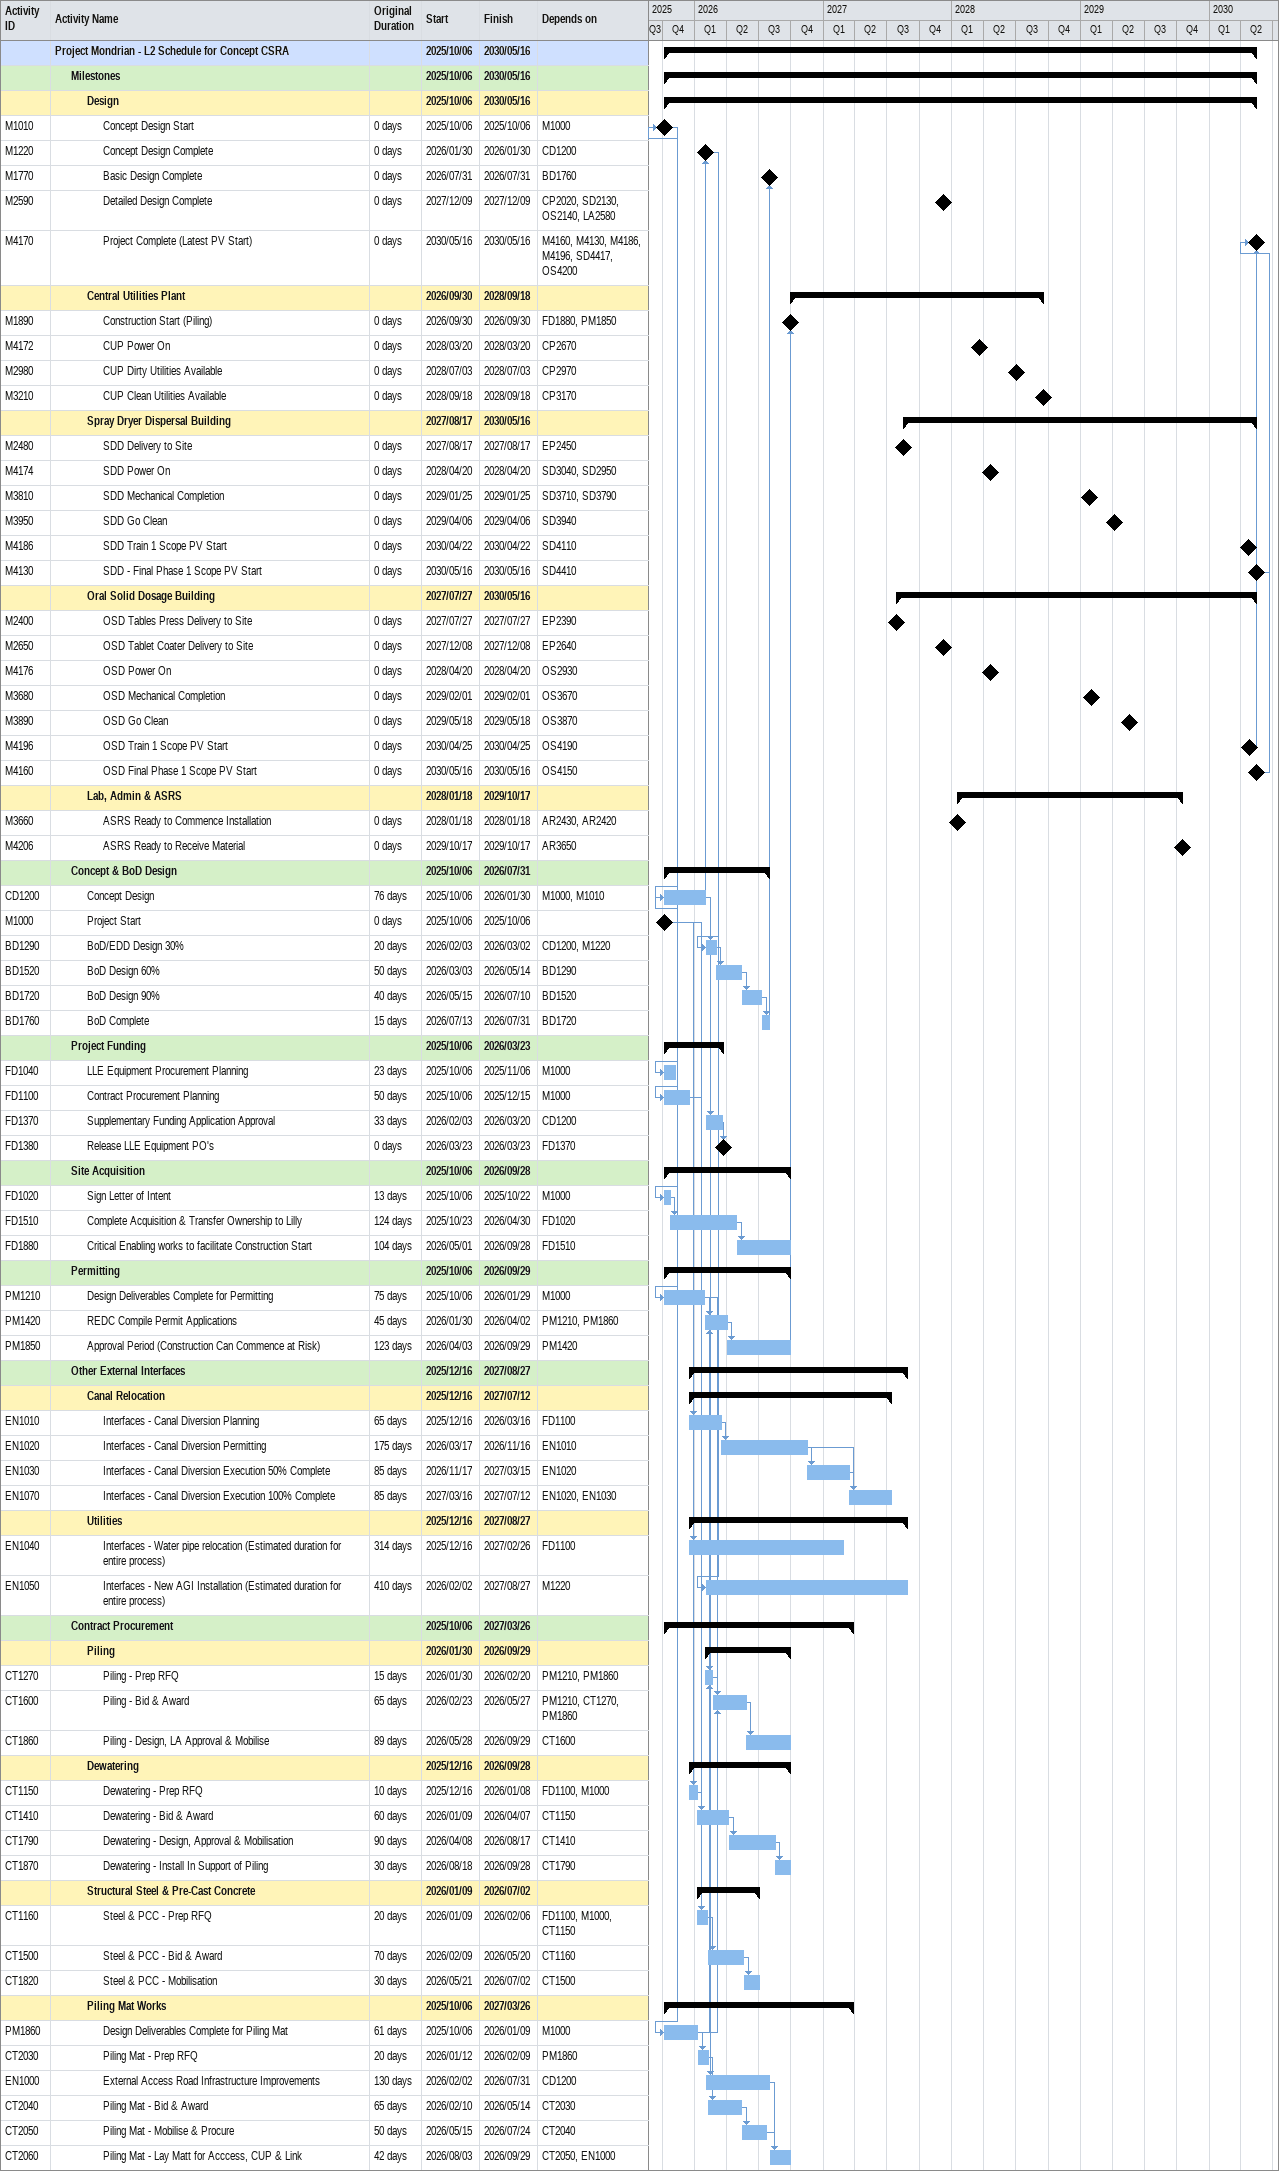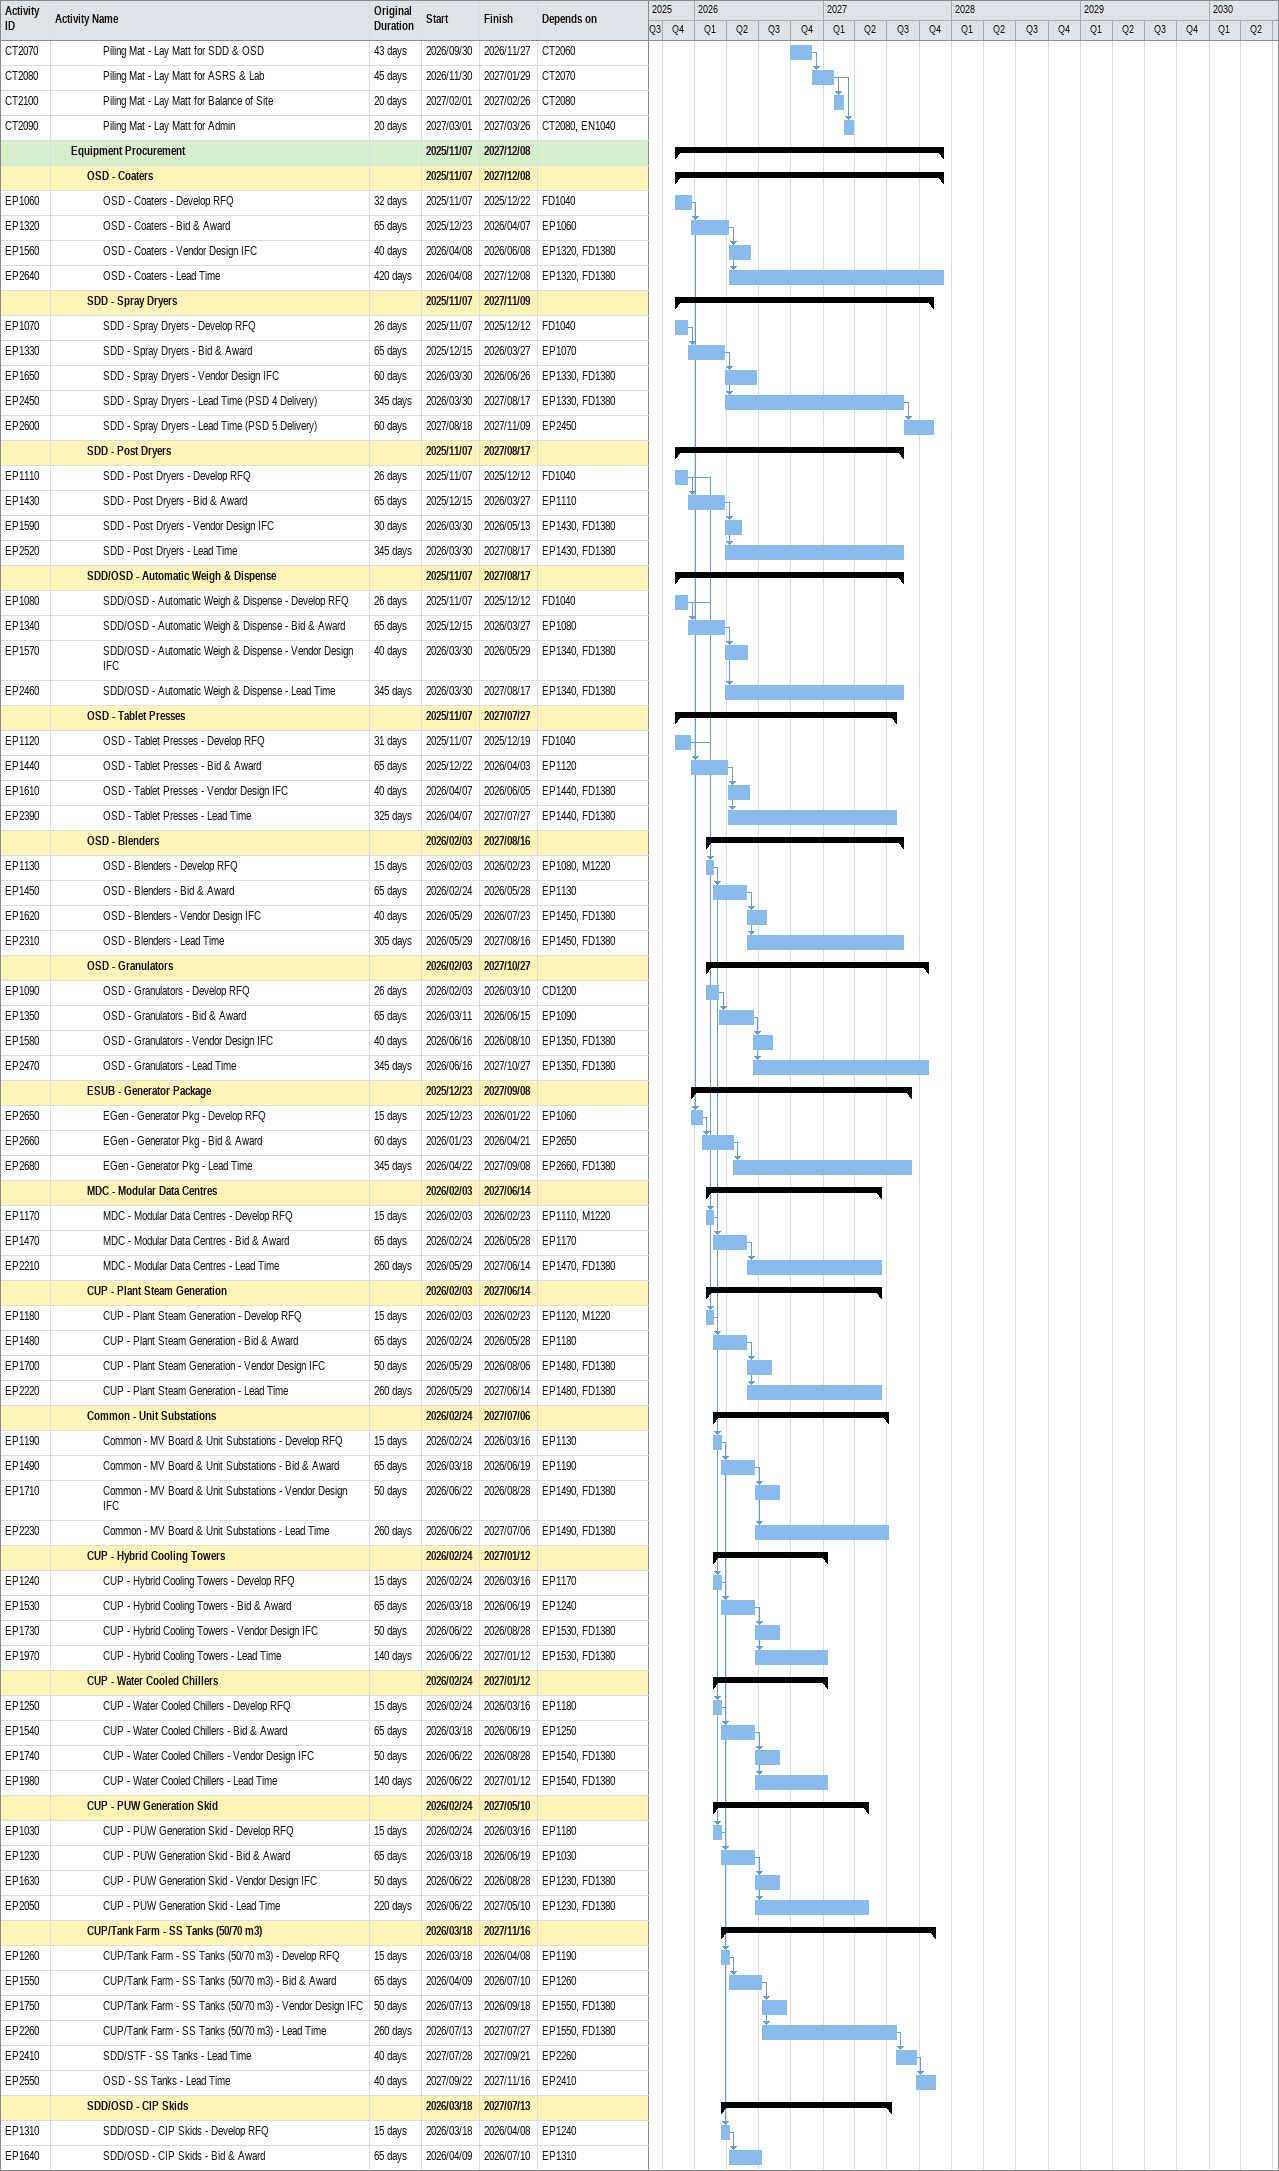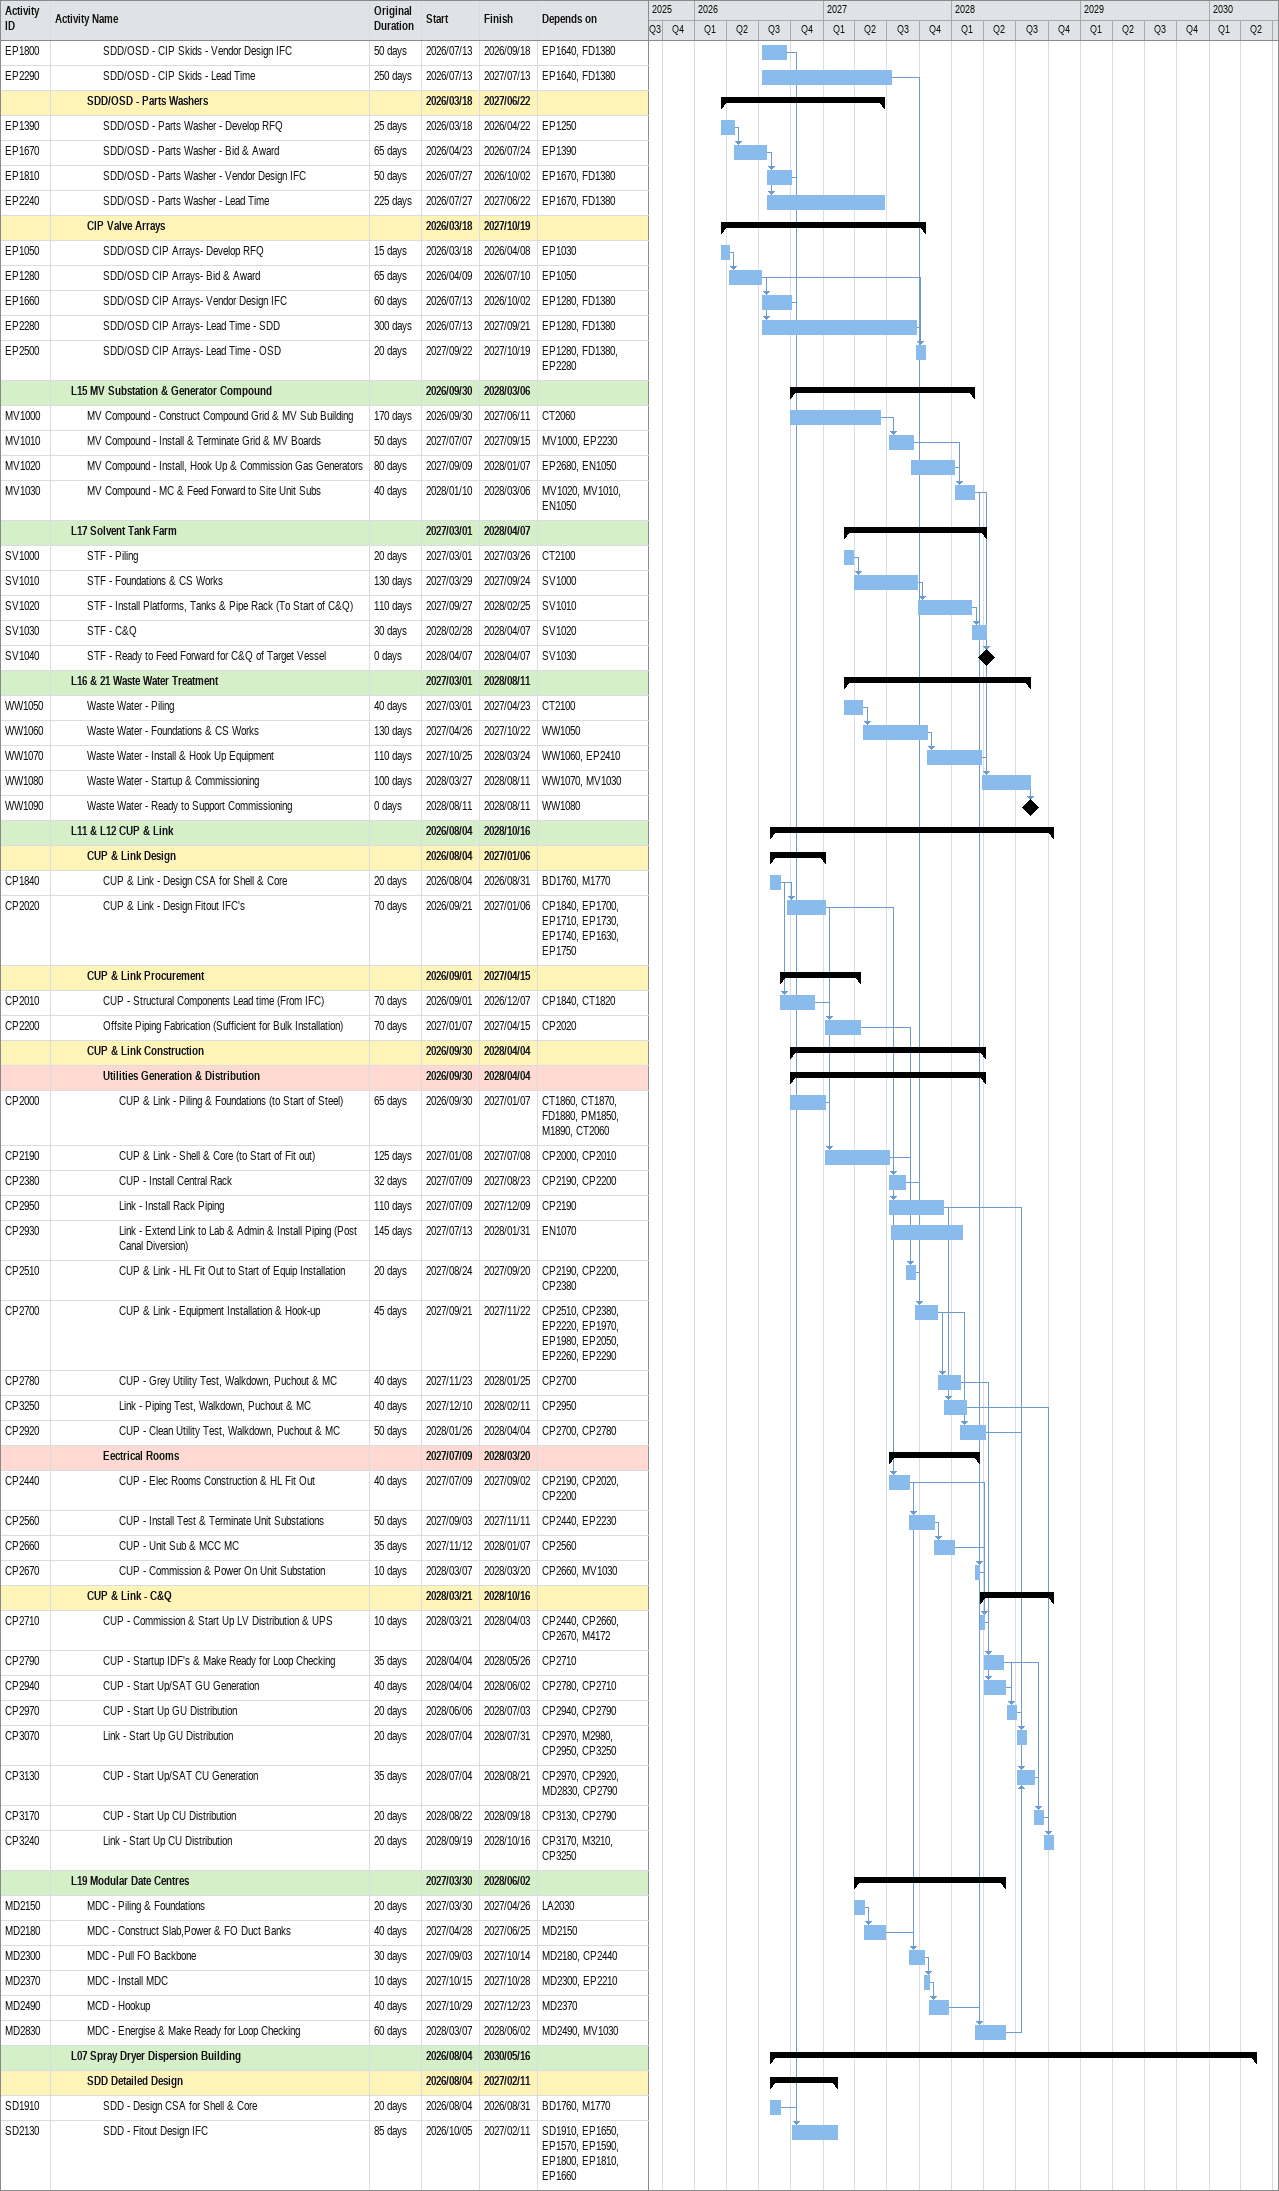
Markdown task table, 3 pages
| ID | Level | Task | Original duration | Start | Finish | Predecessors |
|---|---|---|---|---|---|---|
|  | 1 | **Project Mondrian - L2 Schedule for Concept CSRA** |  | 2025-10-06 | 2030-05-16 |  |
|  | 2 | **Milestones** |  | 2025-10-06 | 2030-05-16 |  |
|  | 3 | **Design** |  | 2025-10-06 | 2030-05-16 |  |
| M1010 | 4 | Concept Design Start | 0d | 2025-10-06 | 2025-10-06 | M1000 |
| M1220 | 4 | Concept Design Complete | 0d | 2026-01-30 | 2026-01-30 | CD1200 |
| M1770 | 4 | Basic Design Complete | 0d | 2026-07-31 | 2026-07-31 | BD1760 |
| M2590 | 4 | Detailed Design Complete | 0d | 2027-12-09 | 2027-12-09 | CP2020, SD2130, OS2140, LA2580 |
| M4170 | 4 | Project Complete (Latest PV Start) | 0d | 2030-05-16 | 2030-05-16 | M4160, M4130, M4186, M4196, SD4417, OS4200 |
|  | 3 | **Central Utilities Plant** |  | 2026-09-30 | 2028-09-18 |  |
| M1890 | 4 | Construction Start (Piling) | 0d | 2026-09-30 | 2026-09-30 | FD1880, PM1850 |
| M4172 | 4 | CUP Power On | 0d | 2028-03-20 | 2028-03-20 | CP2670 |
| M2980 | 4 | CUP Dirty Utilities Available | 0d | 2028-07-03 | 2028-07-03 | CP2970 |
| M3210 | 4 | CUP Clean Utilities Available | 0d | 2028-09-18 | 2028-09-18 | CP3170 |
|  | 3 | **Spray Dryer Dispersal Building** |  | 2027-08-17 | 2030-05-16 |  |
| M2480 | 4 | SDD Delivery to Site | 0d | 2027-08-17 | 2027-08-17 | EP2450 |
| M4174 | 4 | SDD Power On | 0d | 2028-04-20 | 2028-04-20 | SD3040, SD2950 |
| M3810 | 4 | SDD Mechanical Completion | 0d | 2029-01-25 | 2029-01-25 | SD3710, SD3790 |
| M3950 | 4 | SDD Go Clean | 0d | 2029-04-06 | 2029-04-06 | SD3940 |
| M4186 | 4 | SDD Train 1 Scope PV Start | 0d | 2030-04-22 | 2030-04-22 | SD4110 |
| M4130 | 4 | SDD - Final Phase 1 Scope PV Start | 0d | 2030-05-16 | 2030-05-16 | SD4410 |
|  | 3 | **Oral Solid Dosage Building** |  | 2027-07-27 | 2030-05-16 |  |
| M2400 | 4 | OSD Tables Press Delivery to Site | 0d | 2027-07-27 | 2027-07-27 | EP2390 |
| M2650 | 4 | OSD Tablet Coater Delivery to Site | 0d | 2027-12-08 | 2027-12-08 | EP2640 |
| M4176 | 4 | OSD Power On | 0d | 2028-04-20 | 2028-04-20 | OS2930 |
| M3680 | 4 | OSD Mechanical Completion | 0d | 2029-02-01 | 2029-02-01 | OS3670 |
| M3890 | 4 | OSD Go Clean | 0d | 2029-05-18 | 2029-05-18 | OS3870 |
| M4196 | 4 | OSD Train 1 Scope PV Start | 0d | 2030-04-25 | 2030-04-25 | OS4190 |
| M4160 | 4 | OSD Final Phase 1 Scope PV Start | 0d | 2030-05-16 | 2030-05-16 | OS4150 |
|  | 3 | **Lab, Admin & ASRS** |  | 2028-01-18 | 2029-10-17 |  |
| M3660 | 4 | ASRS Ready to Commence Installation | 0d | 2028-01-18 | 2028-01-18 | AR2430, AR2420 |
| M4206 | 4 | ASRS Ready to Receive Material | 0d | 2029-10-17 | 2029-10-17 | AR3650 |
|  | 2 | **Concept & BoD Design** |  | 2025-10-06 | 2026-07-31 |  |
| CD1200 | 3 | Concept Design | 76d | 2025-10-06 | 2026-01-30 | M1000, M1010 |
| M1000 | 3 | Project Start | 0d | 2025-10-06 | 2025-10-06 |  |
| BD1290 | 3 | BoD/EDD Design 30% | 20d | 2026-02-03 | 2026-03-02 | CD1200, M1220 |
| BD1520 | 3 | BoD Design 60% | 50d | 2026-03-03 | 2026-05-14 | BD1290 |
| BD1720 | 3 | BoD Design 90% | 40d | 2026-05-15 | 2026-07-10 | BD1520 |
| BD1760 | 3 | BoD Complete | 15d | 2026-07-13 | 2026-07-31 | BD1720 |
|  | 2 | **Project Funding** |  | 2025-10-06 | 2026-03-23 |  |
| FD1040 | 3 | LLE Equipment Procurement Planning | 23d | 2025-10-06 | 2025-11-06 | M1000 |
| FD1100 | 3 | Contract Procurement Planning | 50d | 2025-10-06 | 2025-12-15 | M1000 |
| FD1370 | 3 | Supplementary Funding Application Approval | 33d | 2026-02-03 | 2026-03-20 | CD1200 |
| FD1380 | 3 | Release LLE Equipment PO's | 0d | 2026-03-23 | 2026-03-23 | FD1370 |
|  | 2 | **Site Acquisition** |  | 2025-10-06 | 2026-09-28 |  |
| FD1020 | 3 | Sign Letter of Intent | 13d | 2025-10-06 | 2025-10-22 | M1000 |
| FD1510 | 3 | Complete Acquisition & Transfer Ownership to Lilly | 124d | 2025-10-23 | 2026-04-30 | FD1020 |
| FD1880 | 3 | Critical Enabling works to facilitate Construction Start | 104d | 2026-05-01 | 2026-09-28 | FD1510 |
|  | 2 | **Permitting** |  | 2025-10-06 | 2026-09-29 |  |
| PM1210 | 3 | Design Deliverables Complete for Permitting | 75d | 2025-10-06 | 2026-01-29 | M1000 |
| PM1420 | 3 | REDC Compile Permit Applications | 45d | 2026-01-30 | 2026-04-02 | PM1210, PM1860 |
| PM1850 | 3 | Approval Period (Construction Can Commence at Risk) | 123d | 2026-04-03 | 2026-09-29 | PM1420 |
|  | 2 | **Other External Interfaces** |  | 2025-12-16 | 2027-08-27 |  |
|  | 3 | **Canal Relocation** |  | 2025-12-16 | 2027-07-12 |  |
| EN1010 | 4 | Interfaces - Canal Diversion Planning | 65d | 2025-12-16 | 2026-03-16 | FD1100 |
| EN1020 | 4 | Interfaces - Canal Diversion Permitting | 175d | 2026-03-17 | 2026-11-16 | EN1010 |
| EN1030 | 4 | Interfaces - Canal Diversion Execution 50% Complete | 85d | 2026-11-17 | 2027-03-15 | EN1020 |
| EN1070 | 4 | Interfaces - Canal Diversion Execution 100% Complete | 85d | 2027-03-16 | 2027-07-12 | EN1020, EN1030 |
|  | 3 | **Utilities** |  | 2025-12-16 | 2027-08-27 |  |
| EN1040 | 4 | Interfaces - Water pipe relocation (Estimated duration for entire process) | 314d | 2025-12-16 | 2027-02-26 | FD1100 |
| EN1050 | 4 | Interfaces - New AGI Installation (Estimated duration for entire process) | 410d | 2026-02-02 | 2027-08-27 | M1220 |
|  | 2 | **Contract Procurement** |  | 2025-10-06 | 2027-03-26 |  |
|  | 3 | **Piling** |  | 2026-01-30 | 2026-09-29 |  |
| CT1270 | 4 | Piling - Prep RFQ | 15d | 2026-01-30 | 2026-02-20 | PM1210, PM1860 |
| CT1600 | 4 | Piling - Bid & Award | 65d | 2026-02-23 | 2026-05-27 | PM1210, CT1270, PM1860 |
| CT1860 | 4 | Piling - Design, LA Approval & Mobilise | 89d | 2026-05-28 | 2026-09-29 | CT1600 |
|  | 3 | **Dewatering** |  | 2025-12-16 | 2026-09-28 |  |
| CT1150 | 4 | Dewatering - Prep RFQ | 10d | 2025-12-16 | 2026-01-08 | FD1100, M1000 |
| CT1410 | 4 | Dewatering - Bid & Award | 60d | 2026-01-09 | 2026-04-07 | CT1150 |
| CT1790 | 4 | Dewatering - Design, Approval & Mobilisation | 90d | 2026-04-08 | 2026-08-17 | CT1410 |
| CT1870 | 4 | Dewatering - Install In Support of Piling | 30d | 2026-08-18 | 2026-09-28 | CT1790 |
|  | 3 | **Structural Steel & Pre-Cast Concrete** |  | 2026-01-09 | 2026-07-02 |  |
| CT1160 | 4 | Steel & PCC - Prep RFQ | 20d | 2026-01-09 | 2026-02-06 | FD1100, M1000, CT1150 |
| CT1500 | 4 | Steel & PCC - Bid & Award | 70d | 2026-02-09 | 2026-05-20 | CT1160 |
| CT1820 | 4 | Steel & PCC - Mobilisation | 30d | 2026-05-21 | 2026-07-02 | CT1500 |
|  | 3 | **Piling Mat Works** |  | 2025-10-06 | 2027-03-26 |  |
| PM1860 | 4 | Design Deliverables Complete for Piling Mat | 61d | 2025-10-06 | 2026-01-09 | M1000 |
| CT2030 | 4 | Piling Mat - Prep RFQ | 20d | 2026-01-12 | 2026-02-09 | PM1860 |
| EN1000 | 4 | External Access Road Infrastructure Improvements | 130d | 2026-02-02 | 2026-07-31 | CD1200 |
| CT2040 | 4 | Piling Mat - Bid & Award | 65d | 2026-02-10 | 2026-05-14 | CT2030 |
| CT2050 | 4 | Piling Mat - Mobilise & Procure | 50d | 2026-05-15 | 2026-07-24 | CT2040 |
| CT2060 | 4 | Piling Mat - Lay Matt for Acccess, CUP & Link | 42d | 2026-08-03 | 2026-09-29 | CT2050, EN1000 |
| CT2070 | 4 | Piling Mat - Lay Matt for SDD & OSD | 43d | 2026-09-30 | 2026-11-27 | CT2060 |
| CT2080 | 4 | Piling Mat - Lay Matt for ASRS & Lab | 45d | 2026-11-30 | 2027-01-29 | CT2070 |
| CT2100 | 4 | Piling Mat - Lay Matt for Balance of Site | 20d | 2027-02-01 | 2027-02-26 | CT2080 |
| CT2090 | 4 | Piling Mat - Lay Matt for Admin | 20d | 2027-03-01 | 2027-03-26 | CT2080, EN1040 |
|  | 2 | **Equipment Procurement** |  | 2025-11-07 | 2027-12-08 |  |
|  | 3 | **OSD - Coaters** |  | 2025-11-07 | 2027-12-08 |  |
| EP1060 | 4 | OSD - Coaters - Develop RFQ | 32d | 2025-11-07 | 2025-12-22 | FD1040 |
| EP1320 | 4 | OSD - Coaters - Bid & Award | 65d | 2025-12-23 | 2026-04-07 | EP1060 |
| EP1560 | 4 | OSD - Coaters - Vendor Design IFC | 40d | 2026-04-08 | 2026-06-08 | EP1320, FD1380 |
| EP2640 | 4 | OSD - Coaters - Lead Time | 420d | 2026-04-08 | 2027-12-08 | EP1320, FD1380 |
|  | 3 | **SDD - Spray Dryers** |  | 2025-11-07 | 2027-11-09 |  |
| EP1070 | 4 | SDD - Spray Dryers - Develop RFQ | 26d | 2025-11-07 | 2025-12-12 | FD1040 |
| EP1330 | 4 | SDD - Spray Dryers - Bid & Award | 65d | 2025-12-15 | 2026-03-27 | EP1070 |
| EP1650 | 4 | SDD - Spray Dryers - Vendor Design IFC | 60d | 2026-03-30 | 2026-06-26 | EP1330, FD1380 |
| EP2450 | 4 | SDD - Spray Dryers - Lead Time (PSD 4 Delivery) | 345d | 2026-03-30 | 2027-08-17 | EP1330, FD1380 |
| EP2600 | 4 | SDD - Spray Dryers - Lead Time (PSD 5 Delivery) | 60d | 2027-08-18 | 2027-11-09 | EP2450 |
|  | 3 | **SDD - Post Dryers** |  | 2025-11-07 | 2027-08-17 |  |
| EP1110 | 4 | SDD - Post Dryers - Develop RFQ | 26d | 2025-11-07 | 2025-12-12 | FD1040 |
| EP1430 | 4 | SDD - Post Dryers - Bid & Award | 65d | 2025-12-15 | 2026-03-27 | EP1110 |
| EP1590 | 4 | SDD - Post Dryers - Vendor Design IFC | 30d | 2026-03-30 | 2026-05-13 | EP1430, FD1380 |
| EP2520 | 4 | SDD - Post Dryers - Lead Time | 345d | 2026-03-30 | 2027-08-17 | EP1430, FD1380 |
|  | 3 | **SDD/OSD - Automatic Weigh & Dispense** |  | 2025-11-07 | 2027-08-17 |  |
| EP1080 | 4 | SDD/OSD - Automatic Weigh & Dispense - Develop RFQ | 26d | 2025-11-07 | 2025-12-12 | FD1040 |
| EP1340 | 4 | SDD/OSD - Automatic Weigh & Dispense - Bid & Award | 65d | 2025-12-15 | 2026-03-27 | EP1080 |
| EP1570 | 4 | SDD/OSD - Automatic Weigh & Dispense - Vendor Design IFC | 40d | 2026-03-30 | 2026-05-29 | EP1340, FD1380 |
| EP2460 | 4 | SDD/OSD - Automatic Weigh & Dispense - Lead Time | 345d | 2026-03-30 | 2027-08-17 | EP1340, FD1380 |
|  | 3 | **OSD - Tablet Presses** |  | 2025-11-07 | 2027-07-27 |  |
| EP1120 | 4 | OSD - Tablet Presses - Develop RFQ | 31d | 2025-11-07 | 2025-12-19 | FD1040 |
| EP1440 | 4 | OSD - Tablet Presses - Bid & Award | 65d | 2025-12-22 | 2026-04-03 | EP1120 |
| EP1610 | 4 | OSD - Tablet Presses - Vendor Design IFC | 40d | 2026-04-07 | 2026-06-05 | EP1440, FD1380 |
| EP2390 | 4 | OSD - Tablet Presses - Lead Time | 325d | 2026-04-07 | 2027-07-27 | EP1440, FD1380 |
|  | 3 | **OSD - Blenders** |  | 2026-02-03 | 2027-08-16 |  |
| EP1130 | 4 | OSD - Blenders - Develop RFQ | 15d | 2026-02-03 | 2026-02-23 | EP1080, M1220 |
| EP1450 | 4 | OSD - Blenders - Bid & Award | 65d | 2026-02-24 | 2026-05-28 | EP1130 |
| EP1620 | 4 | OSD - Blenders - Vendor Design IFC | 40d | 2026-05-29 | 2026-07-23 | EP1450, FD1380 |
| EP2310 | 4 | OSD - Blenders - Lead Time | 305d | 2026-05-29 | 2027-08-16 | EP1450, FD1380 |
|  | 3 | **OSD - Granulators** |  | 2026-02-03 | 2027-10-27 |  |
| EP1090 | 4 | OSD - Granulators - Develop RFQ | 26d | 2026-02-03 | 2026-03-10 | CD1200 |
| EP1350 | 4 | OSD - Granulators - Bid & Award | 65d | 2026-03-11 | 2026-06-15 | EP1090 |
| EP1580 | 4 | OSD - Granulators - Vendor Design IFC | 40d | 2026-06-16 | 2026-08-10 | EP1350, FD1380 |
| EP2470 | 4 | OSD - Granulators - Lead Time | 345d | 2026-06-16 | 2027-10-27 | EP1350, FD1380 |
|  | 3 | **ESUB - Generator Package** |  | 2025-12-23 | 2027-09-08 |  |
| EP2650 | 4 | EGen - Generator Pkg - Develop RFQ | 15d | 2025-12-23 | 2026-01-22 | EP1060 |
| EP2660 | 4 | EGen - Generator Pkg - Bid & Award | 60d | 2026-01-23 | 2026-04-21 | EP2650 |
| EP2680 | 4 | EGen - Generator Pkg - Lead Time | 345d | 2026-04-22 | 2027-09-08 | EP2660, FD1380 |
|  | 3 | **MDC - Modular Data Centres** |  | 2026-02-03 | 2027-06-14 |  |
| EP1170 | 4 | MDC - Modular Data Centres - Develop RFQ | 15d | 2026-02-03 | 2026-02-23 | EP1110, M1220 |
| EP1470 | 4 | MDC - Modular Data Centres - Bid & Award | 65d | 2026-02-24 | 2026-05-28 | EP1170 |
| EP2210 | 4 | MDC - Modular Data Centres - Lead Time | 260d | 2026-05-29 | 2027-06-14 | EP1470, FD1380 |
|  | 3 | **CUP - Plant Steam Generation** |  | 2026-02-03 | 2027-06-14 |  |
| EP1180 | 4 | CUP - Plant Steam Generation - Develop RFQ | 15d | 2026-02-03 | 2026-02-23 | EP1120, M1220 |
| EP1480 | 4 | CUP - Plant Steam Generation - Bid & Award | 65d | 2026-02-24 | 2026-05-28 | EP1180 |
| EP1700 | 4 | CUP - Plant Steam Generation - Vendor Design IFC | 50d | 2026-05-29 | 2026-08-06 | EP1480, FD1380 |
| EP2220 | 4 | CUP - Plant Steam Generation - Lead Time | 260d | 2026-05-29 | 2027-06-14 | EP1480, FD1380 |
|  | 3 | **Common - Unit Substations** |  | 2026-02-24 | 2027-07-06 |  |
| EP1190 | 4 | Common - MV Board & Unit Substations - Develop RFQ | 15d | 2026-02-24 | 2026-03-16 | EP1130 |
| EP1490 | 4 | Common - MV Board & Unit Substations - Bid & Award | 65d | 2026-03-18 | 2026-06-19 | EP1190 |
| EP1710 | 4 | Common - MV Board & Unit Substations - Vendor Design IFC | 50d | 2026-06-22 | 2026-08-28 | EP1490, FD1380 |
| EP2230 | 4 | Common - MV Board & Unit Substations - Lead Time | 260d | 2026-06-22 | 2027-07-06 | EP1490, FD1380 |
|  | 3 | **CUP - Hybrid Cooling Towers** |  | 2026-02-24 | 2027-01-12 |  |
| EP1240 | 4 | CUP - Hybrid Cooling Towers - Develop RFQ | 15d | 2026-02-24 | 2026-03-16 | EP1170 |
| EP1530 | 4 | CUP - Hybrid Cooling Towers - Bid & Award | 65d | 2026-03-18 | 2026-06-19 | EP1240 |
| EP1730 | 4 | CUP - Hybrid Cooling Towers - Vendor Design IFC | 50d | 2026-06-22 | 2026-08-28 | EP1530, FD1380 |
| EP1970 | 4 | CUP - Hybrid Cooling Towers - Lead Time | 140d | 2026-06-22 | 2027-01-12 | EP1530, FD1380 |
|  | 3 | **CUP - Water Cooled Chillers** |  | 2026-02-24 | 2027-01-12 |  |
| EP1250 | 4 | CUP - Water Cooled Chillers - Develop RFQ | 15d | 2026-02-24 | 2026-03-16 | EP1180 |
| EP1540 | 4 | CUP - Water Cooled Chillers - Bid & Award | 65d | 2026-03-18 | 2026-06-19 | EP1250 |
| EP1740 | 4 | CUP - Water Cooled Chillers - Vendor Design IFC | 50d | 2026-06-22 | 2026-08-28 | EP1540, FD1380 |
| EP1980 | 4 | CUP - Water Cooled Chillers - Lead Time | 140d | 2026-06-22 | 2027-01-12 | EP1540, FD1380 |
|  | 3 | **CUP - PUW Generation Skid** |  | 2026-02-24 | 2027-05-10 |  |
| EP1030 | 4 | CUP - PUW Generation Skid - Develop RFQ | 15d | 2026-02-24 | 2026-03-16 | EP1180 |
| EP1230 | 4 | CUP - PUW Generation Skid - Bid & Award | 65d | 2026-03-18 | 2026-06-19 | EP1030 |
| EP1630 | 4 | CUP - PUW Generation Skid - Vendor Design IFC | 50d | 2026-06-22 | 2026-08-28 | EP1230, FD1380 |
| EP2050 | 4 | CUP - PUW Generation Skid - Lead Time | 220d | 2026-06-22 | 2027-05-10 | EP1230, FD1380 |
|  | 3 | **CUP/Tank Farm - SS Tanks (50/70 m3)** |  | 2026-03-18 | 2027-11-16 |  |
| EP1260 | 4 | CUP/Tank Farm - SS Tanks (50/70 m3) - Develop RFQ | 15d | 2026-03-18 | 2026-04-08 | EP1190 |
| EP1550 | 4 | CUP/Tank Farm - SS Tanks (50/70 m3) - Bid & Award | 65d | 2026-04-09 | 2026-07-10 | EP1260 |
| EP1750 | 4 | CUP/Tank Farm - SS Tanks (50/70 m3) - Vendor Design IFC | 50d | 2026-07-13 | 2026-09-18 | EP1550, FD1380 |
| EP2260 | 4 | CUP/Tank Farm - SS Tanks (50/70 m3) - Lead Time | 260d | 2026-07-13 | 2027-07-27 | EP1550, FD1380 |
| EP2410 | 4 | SDD/STF - SS Tanks - Lead Time | 40d | 2027-07-28 | 2027-09-21 | EP2260 |
| EP2550 | 4 | OSD - SS Tanks - Lead Time | 40d | 2027-09-22 | 2027-11-16 | EP2410 |
|  | 3 | **SDD/OSD - CIP Skids** |  | 2026-03-18 | 2027-07-13 |  |
| EP1310 | 4 | SDD/OSD - CIP Skids - Develop RFQ | 15d | 2026-03-18 | 2026-04-08 | EP1240 |
| EP1640 | 4 | SDD/OSD - CIP Skids - Bid & Award | 65d | 2026-04-09 | 2026-07-10 | EP1310 |
| EP1800 | 4 | SDD/OSD - CIP Skids - Vendor Design IFC | 50d | 2026-07-13 | 2026-09-18 | EP1640, FD1380 |
| EP2290 | 4 | SDD/OSD - CIP Skids - Lead Time | 250d | 2026-07-13 | 2027-07-13 | EP1640, FD1380 |
|  | 3 | **SDD/OSD - Parts Washers** |  | 2026-03-18 | 2027-06-22 |  |
| EP1390 | 4 | SDD/OSD - Parts Washer - Develop RFQ | 25d | 2026-03-18 | 2026-04-22 | EP1250 |
| EP1670 | 4 | SDD/OSD - Parts Washer - Bid & Award | 65d | 2026-04-23 | 2026-07-24 | EP1390 |
| EP1810 | 4 | SDD/OSD - Parts Washer - Vendor Design IFC | 50d | 2026-07-27 | 2026-10-02 | EP1670, FD1380 |
| EP2240 | 4 | SDD/OSD - Parts Washer - Lead Time | 225d | 2026-07-27 | 2027-06-22 | EP1670, FD1380 |
|  | 3 | **CIP Valve Arrays** |  | 2026-03-18 | 2027-10-19 |  |
| EP1050 | 4 | SDD/OSD CIP Arrays- Develop RFQ | 15d | 2026-03-18 | 2026-04-08 | EP1030 |
| EP1280 | 4 | SDD/OSD CIP Arrays- Bid & Award | 65d | 2026-04-09 | 2026-07-10 | EP1050 |
| EP1660 | 4 | SDD/OSD CIP Arrays- Vendor Design IFC | 60d | 2026-07-13 | 2026-10-02 | EP1280, FD1380 |
| EP2280 | 4 | SDD/OSD CIP Arrays- Lead Time - SDD | 300d | 2026-07-13 | 2027-09-21 | EP1280, FD1380 |
| EP2500 | 4 | SDD/OSD CIP Arrays- Lead Time - OSD | 20d | 2027-09-22 | 2027-10-19 | EP1280, FD1380, EP2280 |
|  | 2 | **L15 MV Substation & Generator Compound** |  | 2026-09-30 | 2028-03-06 |  |
| MV1000 | 3 | MV Compound - Construct Compound Grid & MV Sub Building | 170d | 2026-09-30 | 2027-06-11 | CT2060 |
| MV1010 | 3 | MV Compound - Install & Terminate Grid & MV Boards | 50d | 2027-07-07 | 2027-09-15 | MV1000, EP2230 |
| MV1020 | 3 | MV Compound - Install, Hook Up & Commission Gas Generators | 80d | 2027-09-09 | 2028-01-07 | EP2680, EN1050 |
| MV1030 | 3 | MV Compound - MC & Feed Forward to Site Unit Subs | 40d | 2028-01-10 | 2028-03-06 | MV1020, MV1010, EN1050 |
|  | 2 | **L17 Solvent Tank Farm** |  | 2027-03-01 | 2028-04-07 |  |
| SV1000 | 3 | STF - Piling | 20d | 2027-03-01 | 2027-03-26 | CT2100 |
| SV1010 | 3 | STF - Foundations & CS Works | 130d | 2027-03-29 | 2027-09-24 | SV1000 |
| SV1020 | 3 | STF - Install Platforms, Tanks & Pipe Rack (To Start of C&Q) | 110d | 2027-09-27 | 2028-02-25 | SV1010 |
| SV1030 | 3 | STF - C&Q | 30d | 2028-02-28 | 2028-04-07 | SV1020 |
| SV1040 | 3 | STF - Ready to Feed Forward for C&Q of Target Vessel | 0d | 2028-04-07 | 2028-04-07 | SV1030 |
|  | 2 | **L16 & 21 Waste Water Treatment** |  | 2027-03-01 | 2028-08-11 |  |
| WW1050 | 3 | Waste Water - Piling | 40d | 2027-03-01 | 2027-04-23 | CT2100 |
| WW1060 | 3 | Waste Water - Foundations & CS Works | 130d | 2027-04-26 | 2027-10-22 | WW1050 |
| WW1070 | 3 | Waste Water - Install & Hook Up Equipment | 110d | 2027-10-25 | 2028-03-24 | WW1060, EP2410 |
| WW1080 | 3 | Waste Water - Startup & Commissioning | 100d | 2028-03-27 | 2028-08-11 | WW1070, MV1030 |
| WW1090 | 3 | Waste Water - Ready to Support Commissioning | 0d | 2028-08-11 | 2028-08-11 | WW1080 |
|  | 2 | **L11 & L12 CUP & Link** |  | 2026-08-04 | 2028-10-16 |  |
|  | 3 | **CUP & Link Design** |  | 2026-08-04 | 2027-01-06 |  |
| CP1840 | 4 | CUP & Link - Design CSA for Shell & Core | 20d | 2026-08-04 | 2026-08-31 | BD1760, M1770 |
| CP2020 | 4 | CUP & Link - Design Fitout IFC's | 70d | 2026-09-21 | 2027-01-06 | CP1840, EP1700, EP1710, EP1730, EP1740, EP1630, EP1750 |
|  | 3 | **CUP & Link Procurement** |  | 2026-09-01 | 2027-04-15 |  |
| CP2010 | 4 | CUP - Structural Components Lead time (From IFC) | 70d | 2026-09-01 | 2026-12-07 | CP1840, CT1820 |
| CP2200 | 4 | Offsite Piping Fabrication (Sufficient for Bulk Installation) | 70d | 2027-01-07 | 2027-04-15 | CP2020 |
|  | 3 | **CUP & Link Construction** |  | 2026-09-30 | 2028-04-04 |  |
|  | 4 | **Utilities Generation & Distribution** |  | 2026-09-30 | 2028-04-04 |  |
| CP2000 | 5 | CUP & Link - Piling & Foundations (to Start of Steel) | 65d | 2026-09-30 | 2027-01-07 | CT1860, CT1870, FD1880, PM1850, M1890, CT2060 |
| CP2190 | 5 | CUP & Link - Shell & Core (to Start of Fit out) | 125d | 2027-01-08 | 2027-07-08 | CP2000, CP2010 |
| CP2380 | 5 | CUP - Install Central Rack | 32d | 2027-07-09 | 2027-08-23 | CP2190, CP2200 |
| CP2950 | 5 | Link - Install Rack Piping | 110d | 2027-07-09 | 2027-12-09 | CP2190 |
| CP2930 | 5 | Link - Extend Link to Lab & Admin & Install Piping (Post Canal Diversion) | 145d | 2027-07-13 | 2028-01-31 | EN1070 |
| CP2510 | 5 | CUP & Link - HL Fit Out to Start of Equip Installation | 20d | 2027-08-24 | 2027-09-20 | CP2190, CP2200, CP2380 |
| CP2700 | 5 | CUP & Link - Equipment Installation & Hook-up | 45d | 2027-09-21 | 2027-11-22 | CP2510, CP2380, EP2220, EP1970, EP1980, EP2050, EP2260, EP2290 |
| CP2780 | 5 | CUP - Grey Utility Test, Walkdown, Puchout & MC | 40d | 2027-11-23 | 2028-01-25 | CP2700 |
| CP3250 | 5 | Link - Piping Test, Walkdown, Puchout & MC | 40d | 2027-12-10 | 2028-02-11 | CP2950 |
| CP2920 | 5 | CUP - Clean Utility Test, Walkdown, Puchout & MC | 50d | 2028-01-26 | 2028-04-04 | CP2700, CP2780 |
|  | 4 | **Eectrical Rooms** |  | 2027-07-09 | 2028-03-20 |  |
| CP2440 | 5 | CUP - Elec Rooms Construction & HL Fit Out | 40d | 2027-07-09 | 2027-09-02 | CP2190, CP2020, CP2200 |
| CP2560 | 5 | CUP - Install Test & Terminate Unit Substations | 50d | 2027-09-03 | 2027-11-11 | CP2440, EP2230 |
| CP2660 | 5 | CUP - Unit Sub & MCC MC | 35d | 2027-11-12 | 2028-01-07 | CP2560 |
| CP2670 | 5 | CUP - Commission & Power On Unit Substation | 10d | 2028-03-07 | 2028-03-20 | CP2660, MV1030 |
|  | 3 | **CUP & Link - C&Q** |  | 2028-03-21 | 2028-10-16 |  |
| CP2710 | 4 | CUP - Commission & Start Up LV Distribution & UPS | 10d | 2028-03-21 | 2028-04-03 | CP2440, CP2660, CP2670, M4172 |
| CP2790 | 4 | CUP - Startup IDF's & Make Ready for Loop Checking | 35d | 2028-04-04 | 2028-05-26 | CP2710 |
| CP2940 | 4 | CUP - Start Up/SAT GU Generation | 40d | 2028-04-04 | 2028-06-02 | CP2780, CP2710 |
| CP2970 | 4 | CUP - Start Up GU Distribution | 20d | 2028-06-06 | 2028-07-03 | CP2940, CP2790 |
| CP3070 | 4 | Link - Start Up GU Distribution | 20d | 2028-07-04 | 2028-07-31 | CP2970, M2980, CP2950, CP3250 |
| CP3130 | 4 | CUP - Start Up/SAT CU Generation | 35d | 2028-07-04 | 2028-08-21 | CP2970, CP2920, MD2830, CP2790 |
| CP3170 | 4 | CUP - Start Up CU Distribution | 20d | 2028-08-22 | 2028-09-18 | CP3130, CP2790 |
| CP3240 | 4 | Link - Start Up CU Distribution | 20d | 2028-09-19 | 2028-10-16 | CP3170, M3210, CP3250 |
|  | 2 | **L19 Modular Date Centres** |  | 2027-03-30 | 2028-06-02 |  |
| MD2150 | 3 | MDC - Piling & Foundations | 20d | 2027-03-30 | 2027-04-26 | LA2030 |
| MD2180 | 3 | MDC - Construct Slab,Power & FO Duct Banks | 40d | 2027-04-28 | 2027-06-25 | MD2150 |
| MD2300 | 3 | MDC - Pull FO Backbone | 30d | 2027-09-03 | 2027-10-14 | MD2180, CP2440 |
| MD2370 | 3 | MDC - Install MDC | 10d | 2027-10-15 | 2027-10-28 | MD2300, EP2210 |
| MD2490 | 3 | MCD - Hookup | 40d | 2027-10-29 | 2027-12-23 | MD2370 |
| MD2830 | 3 | MDC - Energise & Make Ready for Loop Checking | 60d | 2028-03-07 | 2028-06-02 | MD2490, MV1030 |
|  | 2 | **L07 Spray Dryer Dispersion Building** |  | 2026-08-04 | 2030-05-16 |  |
|  | 3 | **SDD Detailed Design** |  | 2026-08-04 | 2027-02-11 |  |
| SD1910 | 4 | SDD - Design CSA for Shell & Core | 20d | 2026-08-04 | 2026-08-31 | BD1760, M1770 |
| SD2130 | 4 | SDD - Fitout Design IFC | 85d | 2026-10-05 | 2027-02-11 | SD1910, EP1650, EP1570, EP1590, EP1800, EP1810, EP1660 |
